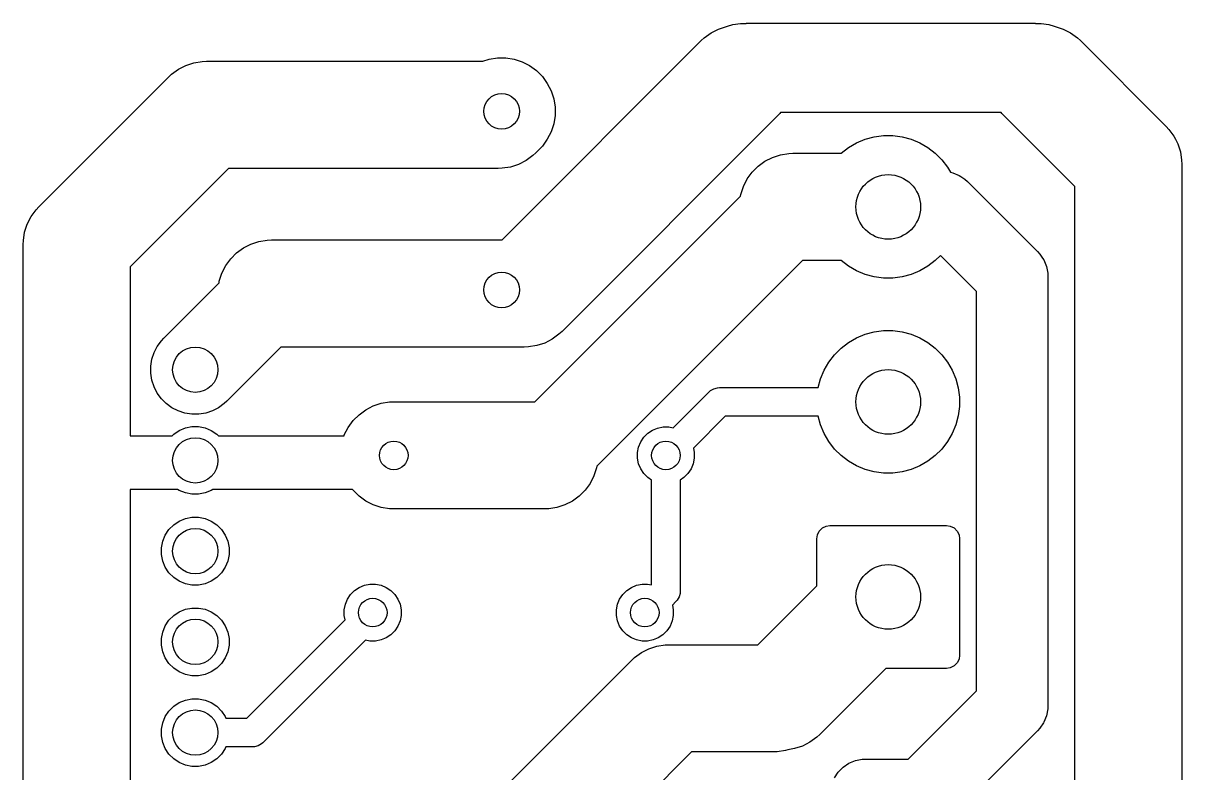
# Model space of a CAD drawing. Extents: x 105.7 to 173.3, y -122 to -73.8.
# Drawn here: x 140.9 to 173.35, y -94.79 to -73.8 of the extents above; entities that cross this region are included whole.
import ezdxf

# ---------------------------------------------------------------- set-up
doc = ezdxf.new("R2010")
doc.units = 0
doc.layers.add('BLACK', color=7, linetype='CONTINUOUS')

msp = doc.modelspace()

# ---------------------------------------------------------------- linework, layer by layer
at = {"layer": 'BLACK', "linetype": 'CONTINUOUS'}
for p, q in [((160.166252, -74.07104), (160.375975, -73.964181)), ((160.375975, -73.964181), (160.599832, -73.891445)), ((160.599832, -73.891445), (160.621212, -73.888058)), ((160.621212, -73.888058), (160.773177, -73.838682)), ((160.773177, -73.838682), (160.990157, -73.804316)), ((160.990157, -73.804316), (161.149003, -73.804316)), ((161.149003, -73.804316), (161.151926, -73.803853)), ((161.151926, -73.803853), (161.25, -73.8)), ((161.25, -73.8), (169.15, -73.8)), ((169.15, -73.8), (169.248074, -73.803853)), ((169.248074, -73.803853), (169.250997, -73.804316)), ((169.250997, -73.804316), (169.409843, -73.804316)), ((169.409843, -73.804316), (169.626823, -73.838682)), ((169.626823, -73.838682), (169.778787, -73.888058)), ((169.778787, -73.888058), (169.800168, -73.891445)), ((169.800168, -73.891445), (170.024025, -73.964181)), ((170.024025, -73.964181), (170.233748, -74.07104)), ((154.311003, -79.867677), (159.88934, -74.28934)), ((159.88934, -74.28934), (159.975828, -74.209391)), ((159.975828, -74.209391), (160.166252, -74.07104)), ((170.233748, -74.07104), (170.424172, -74.209391)), ((170.424172, -74.209391), (170.51066, -74.28934)), ((170.51066, -74.28934), (172.91066, -76.68934)), ((145.458298, -74.981858), (145.682155, -74.909122)), ((145.682155, -74.909122), (145.914634, -74.872301)), ((145.914634, -74.872301), (146.032323, -74.867677)), ((146.032323, -74.867677), (153.769619, -74.867677)), ((153.769619, -74.867677), (153.949832, -74.809122)), ((153.949832, -74.809122), (154.182311, -74.772301)), ((154.182311, -74.772301), (154.417688, -74.772301)), ((154.417688, -74.772301), (154.650168, -74.809122)), ((154.650168, -74.809122), (154.874025, -74.881858)), ((154.874025, -74.881858), (155.083748, -74.988717)), ((144.971663, -75.307017), (145.058151, -75.227068)), ((145.058151, -75.227068), (145.248575, -75.088717)), ((145.248575, -75.088717), (145.458298, -74.981858)), ((155.083748, -74.988717), (155.274172, -75.127068)), ((155.274172, -75.127068), (155.440609, -75.293505)), ((141.33934, -78.93934), (144.971663, -75.307017)), ((155.440609, -75.293505), (155.57896, -75.483929)), ((155.57896, -75.483929), (155.685819, -75.693652)), ((155.685819, -75.693652), (155.758555, -75.917509)), ((155.758555, -75.917509), (155.795376, -76.149989)), ((155.795376, -76.149989), (155.795376, -76.385366)), ((155.795376, -76.385366), (155.758555, -76.617845)), ((162.01066, -76.41066), (155.992983, -82.428337)), ((162.090609, -76.324172), (162.01066, -76.41066)), ((162.108171, -76.3), (162.090609, -76.324172)), ((168.291829, -76.3), (162.108171, -76.3)), ((168.309391, -76.324172), (168.291829, -76.3)), ((168.38934, -76.41066), (168.309391, -76.324172)), ((170.35, -78.37132), (168.38934, -76.41066)), ((155.685819, -76.841702), (155.57896, -77.051425)), ((155.758555, -76.617845), (155.685819, -76.841702)), ((172.91066, -76.68934), (172.99061, -76.775828)), ((172.99061, -76.775828), (173.128961, -76.966252)), ((155.57896, -77.051425), (155.440609, -77.241849)), ((164.01636, -77.279561), (164.242923, -77.148755)), ((164.242923, -77.148755), (164.484621, -77.04864)), ((164.484621, -77.04864), (164.737319, -76.980929)), ((164.737319, -76.980929), (164.996694, -76.946782)), ((164.996694, -76.946782), (165.258306, -76.946782)), ((165.258306, -76.946782), (165.517681, -76.980929)), ((165.517681, -76.980929), (165.770379, -77.04864)), ((165.770379, -77.04864), (166.012077, -77.148755)), ((166.012077, -77.148755), (166.23864, -77.279561)), ((173.128961, -76.966252), (173.170939, -77.04864)), ((173.170939, -77.04864), (173.235819, -77.175975)), ((173.235819, -77.175975), (173.308555, -77.399832)), ((155.174172, -77.508286), (154.983748, -77.646637)), ((155.26066, -77.428337), (155.174172, -77.508286)), ((155.36066, -77.328337), (155.26066, -77.428337)), ((155.440609, -77.241849), (155.36066, -77.328337)), ((161.883475, -77.556681), (162.107332, -77.483945)), ((162.107332, -77.483945), (162.339811, -77.447124)), ((162.339811, -77.447124), (162.4575, -77.4425)), ((162.4575, -77.4425), (163.805128, -77.4425)), ((163.805128, -77.4425), (163.808808, -77.43882)), ((163.808808, -77.43882), (164.01636, -77.279561)), ((166.23864, -77.279561), (166.446192, -77.43882)), ((166.446192, -77.43882), (166.63118, -77.623808)), ((173.308555, -77.399832), (173.345376, -77.632311)), ((146.653643, -77.867677), (143.9, -80.62132)), ((154.2, -77.867677), (146.653643, -77.867677)), ((154.317689, -77.863053), (154.2, -77.867677)), ((154.550168, -77.826232), (154.317689, -77.863053)), ((154.774025, -77.753496), (154.550168, -77.826232)), ((154.983748, -77.646637), (154.774025, -77.753496)), ((161.316891, -77.968328), (161.483328, -77.801891)), ((161.483328, -77.801891), (161.673752, -77.66354)), ((161.673752, -77.66354), (161.883475, -77.556681)), ((166.63118, -77.623808), (166.790439, -77.83136)), ((166.790439, -77.83136), (166.872548, -77.973578)), ((173.345376, -77.632311), (173.35, -77.75)), ((173.35, -77.75), (173.35, -108.88)), ((161.071681, -78.368475), (161.17854, -78.158752)), ((161.17854, -78.158752), (161.316891, -77.968328)), ((166.872548, -77.973578), (166.932785, -77.98556)), ((166.932785, -77.98556), (167.113897, -78.060579)), ((167.113897, -78.060579), (167.160512, -78.091726)), ((167.160512, -78.091726), (167.276894, -78.169489)), ((167.276894, -78.169489), (167.349607, -78.235393)), ((160.998945, -78.592332), (161.071681, -78.368475)), ((167.349607, -78.235393), (169.307107, -80.192893)), ((170.35, -108.25868), (170.35, -78.37132)), ((155.232234, -84.4), (160.991237, -78.640995)), ((160.991237, -78.640995), (160.998945, -78.592332)), ((141.12104, -79.216252), (141.259391, -79.025828)), ((141.259391, -79.025828), (141.33934, -78.93934)), ((140.941445, -79.649832), (141.014181, -79.425975)), ((141.014181, -79.425975), (141.12104, -79.216252)), ((140.904624, -79.882311), (140.941445, -79.649832)), ((140.9, -80), (140.904624, -79.882311)), ((140.9, -97.17868), (140.9, -80)), ((146.878151, -80.227068), (147.068575, -80.088717)), ((147.068575, -80.088717), (147.278298, -79.981858)), ((147.278298, -79.981858), (147.502155, -79.909122)), ((147.502155, -79.909122), (147.734634, -79.872301)), ((147.734634, -79.872301), (147.852323, -79.867677)), ((147.852323, -79.867677), (154.311003, -79.867677)), ((146.573363, -80.583929), (146.711714, -80.393505)), ((146.711714, -80.393505), (146.878151, -80.227068)), ((162.725267, -80.4425), (156.966262, -86.201503)), ((163.805128, -80.4425), (162.725267, -80.4425)), ((163.808808, -80.44618), (163.805128, -80.4425)), ((164.01636, -80.605439), (163.808808, -80.44618)), ((166.446192, -80.44618), (166.23864, -80.605439)), ((166.589079, -80.303293), (166.446192, -80.44618)), ((167.6, -81.314214), (166.589079, -80.303293)), ((169.307107, -80.192893), (169.373011, -80.265606)), ((169.373011, -80.265606), (169.450773, -80.381987)), ((169.450773, -80.381987), (169.481921, -80.428603)), ((169.481921, -80.428603), (169.55694, -80.609715)), ((143.9, -80.62132), (143.9, -85.35)), ((146.393768, -81.017509), (146.466504, -80.793652)), ((146.466504, -80.793652), (146.573363, -80.583929)), ((164.242923, -80.736245), (164.01636, -80.605439)), ((164.484621, -80.83636), (164.242923, -80.736245)), ((166.012077, -80.736245), (165.770379, -80.83636)), ((166.23864, -80.605439), (166.012077, -80.736245)), ((169.55694, -80.609715), (169.595185, -80.801983)), ((144.836117, -82.616117), (146.38606, -81.066172)), ((146.38606, -81.066172), (146.393768, -81.017509)), ((164.737319, -80.904071), (164.484621, -80.83636)), ((164.996694, -80.938218), (164.737319, -80.904071)), ((165.258306, -80.938218), (164.996694, -80.938218)), ((165.517681, -80.904071), (165.258306, -80.938218)), ((165.770379, -80.83636), (165.517681, -80.904071)), ((169.595185, -80.801983), (169.6, -80.9)), ((169.6, -80.9), (169.6, -92.9)), ((167.6, -92.485786), (167.6, -81.314214)), ((164.737319, -82.440929), (164.996694, -82.406782)), ((164.996694, -82.406782), (165.258306, -82.406782)), ((165.258306, -82.406782), (165.517681, -82.440929)), ((144.6542, -82.846877), (144.769492, -82.68819)), ((144.769492, -82.68819), (144.836117, -82.616117)), ((155.716071, -82.646637), (155.506348, -82.753496)), ((155.906495, -82.508286), (155.716071, -82.646637)), ((155.992983, -82.428337), (155.906495, -82.508286)), ((163.808808, -82.89882), (164.01636, -82.739561)), ((164.01636, -82.739561), (164.242923, -82.608755)), ((164.242923, -82.608755), (164.484621, -82.50864)), ((164.484621, -82.50864), (164.737319, -82.440929)), ((165.517681, -82.440929), (165.770379, -82.50864)), ((165.770379, -82.50864), (166.012077, -82.608755)), ((166.012077, -82.608755), (166.23864, -82.739561)), ((166.23864, -82.739561), (166.446192, -82.89882)), ((144.504538, -83.208193), (144.565151, -83.021646)), ((144.565151, -83.021646), (144.6542, -82.846877)), ((148.12009, -82.867677), (146.603883, -84.383883)), ((154.932323, -82.867677), (148.12009, -82.867677)), ((155.050012, -82.863053), (154.932323, -82.867677)), ((155.282491, -82.826232), (155.050012, -82.863053)), ((155.506348, -82.753496), (155.282491, -82.826232)), ((163.62382, -83.083808), (163.808808, -82.89882)), ((166.446192, -82.89882), (166.63118, -83.083808)), ((144.473854, -83.401926), (144.504538, -83.208193)), ((163.333755, -83.517923), (163.464561, -83.29136)), ((163.464561, -83.29136), (163.62382, -83.083808)), ((166.63118, -83.083808), (166.790439, -83.29136)), ((166.790439, -83.29136), (166.921245, -83.517923)), ((144.473854, -83.598074), (144.473854, -83.401926)), ((144.504538, -83.791807), (144.473854, -83.598074)), ((163.23364, -83.759621), (163.333755, -83.517923)), ((166.921245, -83.517923), (167.02136, -83.759621)), ((144.565151, -83.978354), (144.504538, -83.791807)), ((144.6542, -84.153123), (144.565151, -83.978354)), ((160.153995, -84.085159), (160.244426, -84.032948)), ((160.244426, -84.032948), (160.34529, -84.005922)), ((160.34529, -84.005922), (160.3975, -84.0025)), ((160.3975, -84.0025), (163.16856, -84.0025)), ((163.16856, -84.0025), (163.23364, -83.759621)), ((167.02136, -83.759621), (167.089071, -84.012319)), ((167.089071, -84.012319), (167.123218, -84.271694)), ((144.769492, -84.31181), (144.6542, -84.153123)), ((144.90819, -84.450508), (144.769492, -84.31181)), ((159.105235, -85.129078), (160.114657, -84.119657)), ((160.114657, -84.119657), (160.153995, -84.085159)), ((167.123218, -84.271694), (167.123218, -84.533306)), ((145.066877, -84.5658), (144.90819, -84.450508)), ((145.241646, -84.654849), (145.066877, -84.5658)), ((145.428193, -84.715462), (145.241646, -84.654849)), ((146.198354, -84.654849), (146.011807, -84.715462)), ((146.373123, -84.5658), (146.198354, -84.654849)), ((146.53181, -84.450508), (146.373123, -84.5658)), ((146.603883, -84.383883), (146.53181, -84.450508)), ((150.305828, -84.759391), (150.496252, -84.62104)), ((150.496252, -84.62104), (150.705975, -84.514181)), ((150.705975, -84.514181), (150.929832, -84.441445)), ((150.929832, -84.441445), (151.162311, -84.404624)), ((151.162311, -84.404624), (151.28, -84.4)), ((151.28, -84.4), (155.232234, -84.4)), ((167.123218, -84.533306), (167.089071, -84.792681)), ((145.621926, -84.746146), (145.428193, -84.715462)), ((145.818074, -84.746146), (145.621926, -84.746146)), ((146.011807, -84.715462), (145.818074, -84.746146)), ((150.00104, -85.116252), (150.139391, -84.925828)), ((150.139391, -84.925828), (150.305828, -84.759391)), ((160.563186, -84.8025), (159.670921, -85.694764)), ((163.16856, -84.8025), (160.563186, -84.8025)), ((163.23364, -85.045379), (163.16856, -84.8025)), ((167.089071, -84.792681), (167.02136, -85.045379)), ((145.069448, -85.35), (145.11574, -85.303708)), ((145.11574, -85.303708), (145.270995, -85.19997)), ((145.270995, -85.19997), (145.443504, -85.128514)), ((145.443504, -85.128514), (145.626639, -85.092087)), ((145.626639, -85.092087), (145.813361, -85.092087)), ((145.813361, -85.092087), (145.996496, -85.128514)), ((145.996496, -85.128514), (146.169005, -85.19997)), ((146.169005, -85.19997), (146.32426, -85.303708)), ((146.32426, -85.303708), (146.370552, -85.35)), ((149.886375, -85.35), (149.894181, -85.325975)), ((149.894181, -85.325975), (150.00104, -85.116252)), ((158.281592, -85.392485), (158.392485, -85.281592)), ((158.392485, -85.281592), (158.522883, -85.194463)), ((158.522883, -85.194463), (158.667772, -85.134448)), ((158.667772, -85.134448), (158.821586, -85.103852)), ((158.821586, -85.103852), (158.978414, -85.103852)), ((158.978414, -85.103852), (159.105235, -85.129078)), ((163.333755, -85.287077), (163.23364, -85.045379)), ((163.464561, -85.51364), (163.333755, -85.287077)), ((166.921245, -85.287077), (166.790439, -85.51364)), ((167.02136, -85.045379), (166.921245, -85.287077)), ((143.9, -85.35), (145.069448, -85.35)), ((146.370552, -85.35), (149.886375, -85.35)), ((158.103852, -85.821586), (158.134448, -85.667772)), ((158.134448, -85.667772), (158.194463, -85.522883)), ((158.194463, -85.522883), (158.281592, -85.392485)), ((163.62382, -85.721192), (163.464561, -85.51364)), ((166.790439, -85.51364), (166.63118, -85.721192)), ((158.103852, -85.978414), (158.103852, -85.821586)), ((158.134448, -86.132228), (158.103852, -85.978414)), ((159.696148, -85.978414), (159.665552, -86.132228)), ((159.670921, -85.694764), (159.696148, -85.821586)), ((159.696148, -85.821586), (159.696148, -85.978414)), ((163.808808, -85.90618), (163.62382, -85.721192)), ((164.01636, -86.065439), (163.808808, -85.90618)), ((166.446192, -85.90618), (166.23864, -86.065439)), ((166.63118, -85.721192), (166.446192, -85.90618)), ((156.958555, -86.250168), (156.885819, -86.474025)), ((156.966262, -86.201503), (156.958555, -86.250168)), ((158.194463, -86.277117), (158.134448, -86.132228)), ((158.281592, -86.407515), (158.194463, -86.277117)), ((159.605537, -86.277117), (159.518408, -86.407515)), ((159.665552, -86.132228), (159.605537, -86.277117)), ((164.242923, -86.196245), (164.01636, -86.065439)), ((164.484621, -86.29636), (164.242923, -86.196245)), ((164.737319, -86.364071), (164.484621, -86.29636)), ((165.770379, -86.29636), (165.517681, -86.364071)), ((166.012077, -86.196245), (165.770379, -86.29636)), ((166.23864, -86.065439), (166.012077, -86.196245)), ((156.885819, -86.474025), (156.77896, -86.683748)), ((158.392485, -86.518408), (158.281592, -86.407515)), ((158.5, -86.590247), (158.392485, -86.518408)), ((158.5, -89.526048), (158.5, -86.590247)), ((159.407515, -86.518408), (159.3, -86.590247)), ((159.3, -86.590247), (159.3, -89.71)), ((159.518408, -86.407515), (159.407515, -86.518408)), ((164.996694, -86.398218), (164.737319, -86.364071)), ((165.258306, -86.398218), (164.996694, -86.398218)), ((165.517681, -86.364071), (165.258306, -86.398218)), ((145.226052, -86.85), (143.9, -86.85)), ((143.9, -86.85), (143.9, -97.8)), ((145.270995, -86.88003), (145.226052, -86.85)), ((145.443504, -86.951486), (145.270995, -86.88003)), ((145.626639, -86.987913), (145.443504, -86.951486)), ((145.996496, -86.951486), (145.813361, -86.987913)), ((146.169005, -86.88003), (145.996496, -86.951486)), ((146.213948, -86.85), (146.169005, -86.88003)), ((150.121829, -86.85), (146.213948, -86.85)), ((150.139391, -86.874172), (150.121829, -86.85)), ((150.305828, -87.040609), (150.139391, -86.874172)), ((156.640609, -86.874172), (156.474172, -87.040609)), ((156.77896, -86.683748), (156.640609, -86.874172)), ((145.813361, -86.987913), (145.626639, -86.987913)), ((150.496252, -87.17896), (150.305828, -87.040609)), ((150.705975, -87.285819), (150.496252, -87.17896)), ((150.929832, -87.358555), (150.705975, -87.285819)), ((156.074025, -87.285819), (155.850168, -87.358555)), ((156.283748, -87.17896), (156.074025, -87.285819)), ((156.474172, -87.040609), (156.283748, -87.17896)), ((151.162311, -87.395376), (150.929832, -87.358555)), ((151.28, -87.4), (151.162311, -87.395376)), ((155.5, -87.4), (151.28, -87.4)), ((155.617689, -87.395376), (155.5, -87.4)), ((155.850168, -87.358555), (155.617689, -87.395376)), ((144.983708, -87.97574), (145.11574, -87.843708)), ((145.11574, -87.843708), (145.270995, -87.73997)), ((145.270995, -87.73997), (145.443504, -87.668514)), ((145.443504, -87.668514), (145.626639, -87.632087)), ((145.626639, -87.632087), (145.813361, -87.632087)), ((145.813361, -87.632087), (145.996496, -87.668514)), ((145.996496, -87.668514), (146.169005, -87.73997)), ((146.169005, -87.73997), (146.32426, -87.843708)), ((146.32426, -87.843708), (146.456292, -87.97574)), ((163.196064, -88.016799), (163.281799, -87.931064)), ((163.281799, -87.931064), (163.390728, -87.877812)), ((163.390728, -87.877812), (163.495824, -87.8625)), ((163.495824, -87.8625), (166.759176, -87.8625)), ((166.759176, -87.8625), (166.864272, -87.877812)), ((166.864272, -87.877812), (166.973201, -87.931064)), ((166.973201, -87.931064), (167.058936, -88.016799)), ((144.808514, -88.303504), (144.87997, -88.130995)), ((144.87997, -88.130995), (144.983708, -87.97574)), ((146.456292, -87.97574), (146.56003, -88.130995)), ((146.56003, -88.130995), (146.631486, -88.303504)), ((163.1275, -88.230824), (163.142812, -88.125728)), ((163.1275, -89.55118), (163.1275, -88.230824)), ((163.142812, -88.125728), (163.196064, -88.016799)), ((167.058936, -88.016799), (167.112188, -88.125728)), ((167.112188, -88.125728), (167.1275, -88.230824)), ((167.1275, -88.230824), (167.1275, -91.494176)), ((144.772087, -88.486639), (144.808514, -88.303504)), ((144.772087, -88.673361), (144.772087, -88.486639)), ((146.631486, -88.303504), (146.667913, -88.486639)), ((146.667913, -88.486639), (146.667913, -88.673361)), ((144.808514, -88.856496), (144.772087, -88.673361)), ((144.87997, -89.029005), (144.808514, -88.856496)), ((146.631486, -88.856496), (146.56003, -89.029005)), ((146.667913, -88.673361), (146.631486, -88.856496)), ((144.983708, -89.18426), (144.87997, -89.029005)), ((145.11574, -89.316292), (144.983708, -89.18426)), ((146.456292, -89.18426), (146.32426, -89.316292)), ((146.56003, -89.029005), (146.456292, -89.18426)), ((145.270995, -89.42003), (145.11574, -89.316292)), ((145.443504, -89.491486), (145.270995, -89.42003)), ((145.626639, -89.527913), (145.443504, -89.491486)), ((145.813361, -89.527913), (145.626639, -89.527913)), ((145.996496, -89.491486), (145.813361, -89.527913)), ((146.169005, -89.42003), (145.996496, -89.491486)), ((146.32426, -89.316292), (146.169005, -89.42003)), ((150.312883, -89.594463), (150.457772, -89.534448)), ((150.457772, -89.534448), (150.611586, -89.503852)), ((150.611586, -89.503852), (150.768414, -89.503852)), ((150.768414, -89.503852), (150.922228, -89.534448)), ((150.922228, -89.534448), (151.067117, -89.594463)), ((157.932883, -89.594463), (158.077772, -89.534448)), ((158.077772, -89.534448), (158.231586, -89.503852)), ((158.231586, -89.503852), (158.388414, -89.503852)), ((158.388414, -89.503852), (158.5, -89.526048)), ((161.47868, -91.2), (163.1275, -89.55118)), ((149.984463, -89.922883), (150.071592, -89.792485)), ((150.071592, -89.792485), (150.182485, -89.681592)), ((150.182485, -89.681592), (150.312883, -89.594463)), ((151.067117, -89.594463), (151.197515, -89.681592)), ((151.197515, -89.681592), (151.308408, -89.792485)), ((151.308408, -89.792485), (151.395537, -89.922883)), ((157.604463, -89.922883), (157.691592, -89.792485)), ((157.691592, -89.792485), (157.802485, -89.681592)), ((157.802485, -89.681592), (157.932883, -89.594463)), ((159.269552, -89.863074), (159.217341, -89.953505)), ((159.296578, -89.76221), (159.269552, -89.863074)), ((159.3, -89.71), (159.296578, -89.76221)), ((145.270995, -90.27997), (145.443504, -90.208514)), ((145.443504, -90.208514), (145.626639, -90.172087)), ((145.626639, -90.172087), (145.813361, -90.172087)), ((145.813361, -90.172087), (145.996496, -90.208514)), ((145.996496, -90.208514), (146.169005, -90.27997)), ((149.893852, -90.221586), (149.924448, -90.067772)), ((149.924448, -90.067772), (149.984463, -89.922883)), ((151.395537, -89.922883), (151.455552, -90.067772)), ((151.455552, -90.067772), (151.486148, -90.221586)), ((157.513852, -90.221586), (157.544448, -90.067772)), ((157.544448, -90.067772), (157.604463, -89.922883)), ((159.182843, -89.992843), (159.080921, -90.094764)), ((159.080921, -90.094764), (159.106148, -90.221586)), ((159.217341, -89.953505), (159.182843, -89.992843)), ((144.87997, -90.670995), (144.983708, -90.51574)), ((144.983708, -90.51574), (145.11574, -90.383708)), ((145.11574, -90.383708), (145.270995, -90.27997)), ((146.169005, -90.27997), (146.32426, -90.383708)), ((146.32426, -90.383708), (146.456292, -90.51574)), ((146.456292, -90.51574), (146.56003, -90.670995)), ((147.164314, -93.26), (149.919078, -90.505235)), ((149.893852, -90.378414), (149.893852, -90.221586)), ((149.919078, -90.505235), (149.893852, -90.378414)), ((151.455552, -90.532228), (151.395537, -90.677117)), ((151.486148, -90.378414), (151.455552, -90.532228)), ((151.486148, -90.221586), (151.486148, -90.378414)), ((157.513852, -90.378414), (157.513852, -90.221586)), ((157.544448, -90.532228), (157.513852, -90.378414)), ((157.604463, -90.677117), (157.544448, -90.532228)), ((159.075552, -90.532228), (159.015537, -90.677117)), ((159.106148, -90.378414), (159.075552, -90.532228)), ((159.106148, -90.221586), (159.106148, -90.378414)), ((144.772087, -91.026639), (144.808514, -90.843504)), ((144.808514, -90.843504), (144.87997, -90.670995)), ((146.56003, -90.670995), (146.631486, -90.843504)), ((146.631486, -90.843504), (146.667913, -91.026639)), ((151.308408, -90.807515), (151.197515, -90.918408)), ((151.395537, -90.677117), (151.308408, -90.807515)), ((157.691592, -90.807515), (157.604463, -90.677117)), ((157.802485, -90.918408), (157.691592, -90.807515)), ((158.928408, -90.807515), (158.817515, -90.918408)), ((159.015537, -90.677117), (158.928408, -90.807515)), ((144.772087, -91.213361), (144.772087, -91.026639)), ((146.667913, -91.026639), (146.667913, -91.213361)), ((150.484764, -91.070921), (147.612843, -93.942843)), ((150.611586, -91.096148), (150.484764, -91.070921)), ((150.768414, -91.096148), (150.611586, -91.096148)), ((150.922228, -91.065552), (150.768414, -91.096148)), ((151.067117, -91.005537), (150.922228, -91.065552)), ((151.197515, -90.918408), (151.067117, -91.005537)), ((157.932883, -91.005537), (157.802485, -90.918408)), ((158.077772, -91.065552), (157.932883, -91.005537)), ((158.231586, -91.096148), (158.077772, -91.065552)), ((158.388414, -91.096148), (158.231586, -91.096148)), ((158.542228, -91.065552), (158.388414, -91.096148)), ((158.687117, -91.005537), (158.542228, -91.065552)), ((158.817515, -90.918408), (158.687117, -91.005537)), ((144.808514, -91.396496), (144.772087, -91.213361)), ((144.87997, -91.569005), (144.808514, -91.396496)), ((146.631486, -91.396496), (146.56003, -91.569005)), ((146.667913, -91.213361), (146.631486, -91.396496)), ((158.025828, -91.559391), (158.216252, -91.42104)), ((158.216252, -91.42104), (158.425975, -91.314181)), ((158.425975, -91.314181), (158.649832, -91.241445)), ((158.649832, -91.241445), (158.882311, -91.204624)), ((158.882311, -91.204624), (159, -91.2)), ((159, -91.2), (161.47868, -91.2)), ((167.1275, -91.494176), (167.112188, -91.599272)), ((144.983708, -91.72426), (144.87997, -91.569005)), ((145.11574, -91.856292), (144.983708, -91.72426)), ((146.456292, -91.72426), (146.32426, -91.856292)), ((146.56003, -91.569005), (146.456292, -91.72426)), ((154.241478, -95.337201), (157.93934, -91.63934)), ((157.93934, -91.63934), (158.025828, -91.559391)), ((166.973201, -91.793936), (166.864272, -91.847188)), ((167.058936, -91.708201), (166.973201, -91.793936)), ((167.112188, -91.599272), (167.058936, -91.708201)), ((145.270995, -91.96003), (145.11574, -91.856292)), ((145.443504, -92.031486), (145.270995, -91.96003)), ((145.626639, -92.067913), (145.443504, -92.031486)), ((145.813361, -92.067913), (145.626639, -92.067913)), ((145.996496, -92.031486), (145.813361, -92.067913)), ((146.169005, -91.96003), (145.996496, -92.031486)), ((146.32426, -91.856292), (146.169005, -91.96003)), ((165.05882, -91.8625), (163.21066, -93.71066)), ((166.759176, -91.8625), (165.05882, -91.8625)), ((166.864272, -91.847188), (166.759176, -91.8625)), ((145.270995, -92.81997), (145.443504, -92.748514)), ((145.443504, -92.748514), (145.626639, -92.712087)), ((145.626639, -92.712087), (145.813361, -92.712087)), ((145.813361, -92.712087), (145.996496, -92.748514)), ((145.996496, -92.748514), (146.169005, -92.81997)), ((165.685786, -94.4), (167.6, -92.485786)), ((144.87997, -93.210995), (144.983708, -93.05574)), ((144.983708, -93.05574), (145.11574, -92.923708)), ((145.11574, -92.923708), (145.270995, -92.81997)), ((146.169005, -92.81997), (146.32426, -92.923708)), ((146.32426, -92.923708), (146.456292, -93.05574)), ((146.456292, -93.05574), (146.56003, -93.210995)), ((169.595185, -92.998017), (169.55694, -93.190285)), ((169.6, -92.9), (169.595185, -92.998017)), ((144.772087, -93.566639), (144.808514, -93.383504)), ((144.808514, -93.383504), (144.87997, -93.210995)), ((146.56003, -93.210995), (146.580329, -93.26)), ((146.580329, -93.26), (147.164314, -93.26)), ((169.473831, -93.383504), (169.373011, -93.534394)), ((169.481921, -93.371397), (169.473831, -93.383504)), ((169.55694, -93.190285), (169.481921, -93.371397)), ((144.772087, -93.753361), (144.772087, -93.566639)), ((144.808514, -93.936496), (144.772087, -93.753361)), ((163.21066, -93.71066), (163.124172, -93.790609)), ((169.307107, -93.607107), (166.807107, -96.107107)), ((169.373011, -93.534394), (169.307107, -93.607107)), ((144.87997, -94.109005), (144.808514, -93.936496)), ((146.580329, -94.06), (146.56003, -94.109005)), ((147.33, -94.06), (146.580329, -94.06)), ((147.38221, -94.056578), (147.33, -94.06)), ((147.483074, -94.029552), (147.38221, -94.056578)), ((147.573505, -93.977341), (147.483074, -94.029552)), ((147.612843, -93.942843), (147.573505, -93.977341)), ((162.724025, -94.035819), (162.500168, -94.108555)), ((162.933748, -93.92896), (162.724025, -94.035819)), ((163.124172, -93.790609), (162.933748, -93.92896)), ((144.983708, -94.26426), (144.87997, -94.109005)), ((145.11574, -94.396292), (144.983708, -94.26426)), ((145.270995, -94.50003), (145.11574, -94.396292)), ((146.32426, -94.396292), (146.169005, -94.50003)), ((146.456292, -94.26426), (146.32426, -94.396292)), ((146.56003, -94.109005), (146.456292, -94.26426)), ((159.62132, -94.2), (156.3, -97.52132)), ((161.9, -94.2), (159.62132, -94.2)), ((162.017689, -94.195376), (161.9, -94.2)), ((162.250168, -94.158555), (162.017689, -94.195376)), ((162.31264, -94.138256), (162.250168, -94.158555)), ((162.500168, -94.108555), (162.31264, -94.138256)), ((164.209715, -94.44306), (164.401983, -94.404815)), ((164.401983, -94.404815), (164.5, -94.4)), ((164.5, -94.4), (165.685786, -94.4)), ((145.443504, -94.571486), (145.270995, -94.50003)), ((145.626639, -94.607913), (145.443504, -94.571486)), ((145.813361, -94.607913), (145.626639, -94.607913)), ((145.996496, -94.571486), (145.813361, -94.607913)), ((146.169005, -94.50003), (145.996496, -94.571486)), ((163.72699, -94.765607), (163.865607, -94.62699)), ((163.865607, -94.62699), (164.028603, -94.518079)), ((164.028603, -94.518079), (164.209715, -94.44306)), ((163.618079, -94.928603), (163.72699, -94.765607))]:
    msp.add_line(p, q, dxfattribs=at)
at = {"layer": 'BLACK'}
for centre, radius in [((154.3, -76.267677), 0.5), ((165.1275, -78.9425), 0.905), ((154.3, -81.267677), 0.5), ((145.72, -83.5), 0.635), ((165.1275, -84.4025), 0.905), ((145.72, -86.04), 0.635), ((151.28, -85.9), 0.4), ((158.9, -85.9), 0.4), ((145.72, -88.58), 0.635), ((165.1275, -89.8625), 0.905), ((150.69, -90.3), 0.4), ((158.31, -90.3), 0.4), ((145.72, -91.12), 0.635), ((145.72, -93.66), 0.635)]:
    msp.add_circle(centre, radius, dxfattribs=at)
at = {"layer": 'WHITE'}
for centre, radius in [((154.3, -76.267677), 0.5), ((165.1275, -78.9425), 0.905), ((154.3, -81.267677), 0.5), ((145.72, -83.5), 0.635), ((165.1275, -84.4025), 0.905), ((145.72, -86.04), 0.635), ((151.28, -85.9), 0.4), ((158.9, -85.9), 0.4), ((145.72, -88.58), 0.635), ((165.1275, -89.8625), 0.905), ((150.69, -90.3), 0.4), ((158.31, -90.3), 0.4), ((145.72, -91.12), 0.635), ((145.72, -93.66), 0.635)]:
    msp.add_circle(centre, radius, dxfattribs=at)

doc.saveas('drawing.dxf')
